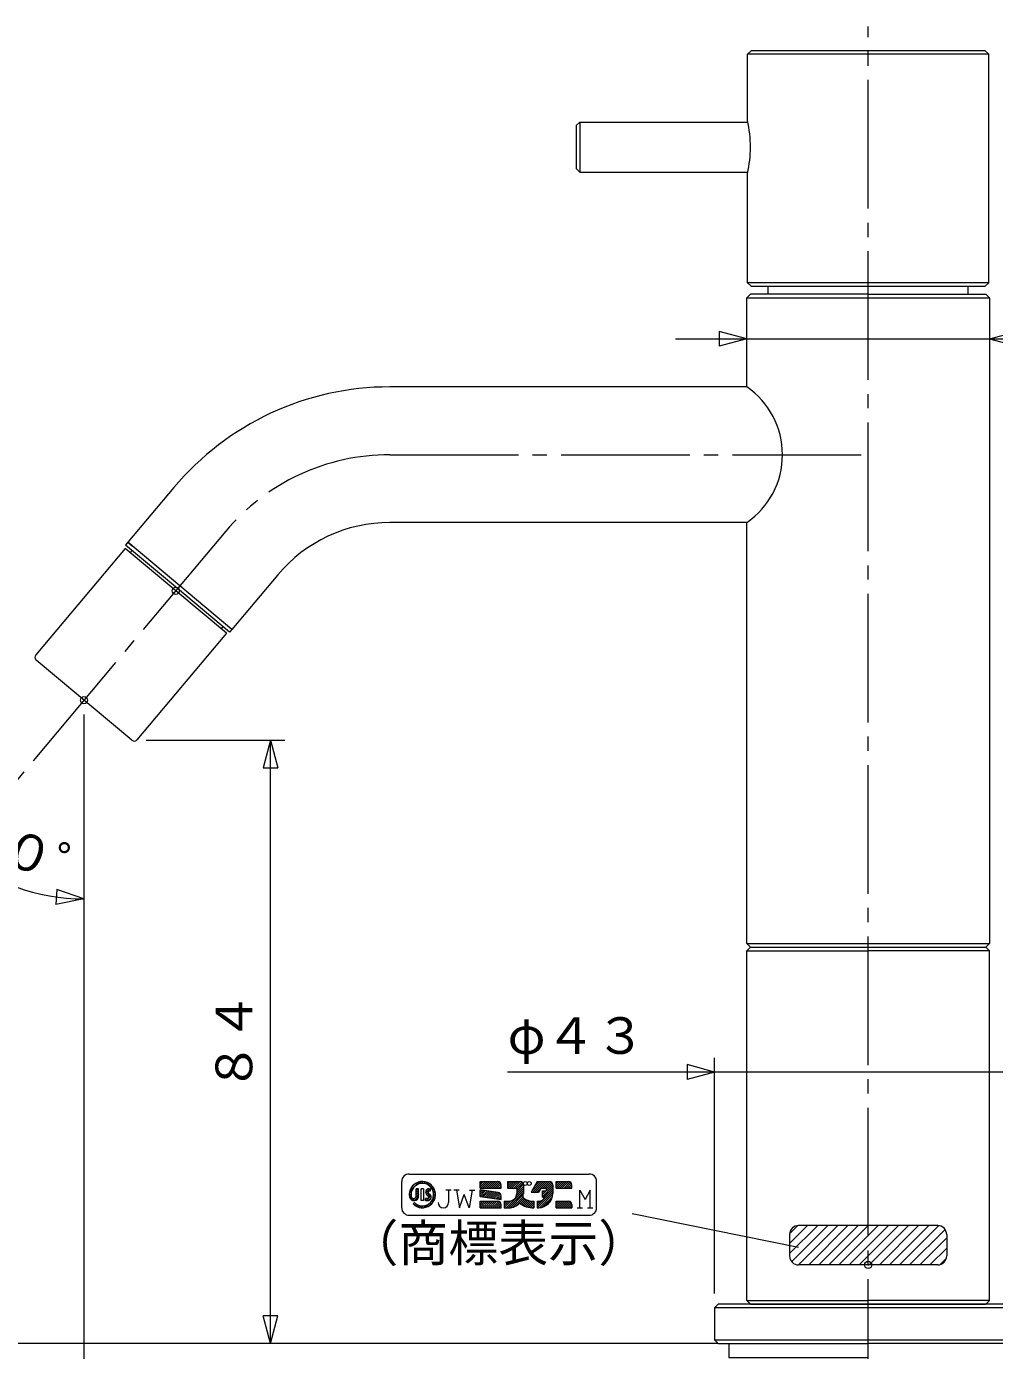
# Model space of a CAD drawing. Units: millimetres, scale not verified. Extents: x -373 to 395, y -278 to 275.
# Drawn here: x -243.8 to -108.2, y -120.1 to 65.4 of the extents above; entities that cross this region are included whole.
import ezdxf
from ezdxf.enums import TextEntityAlignment as Align

# ---------------------------------------------------------------- set-up
doc = ezdxf.new("R2010")
doc.units = ezdxf.units.MM
doc.header["$LTSCALE"] = 2
doc.header["$PDMODE"] = 32
doc.header["$PDSIZE"] = 1
doc.linetypes.add('USER2', pattern=[12, 9, -1, 1, -1])
for name, color, linetype, lineweight in [('0-2_2', 7, 'Continuous', 18), ('0-3_3', 7, 'Continuous', 18), ('0-4_4', 7, 'Continuous', 18)]:
    doc.layers.add(name, color=color, linetype=linetype, lineweight=lineweight)
doc.styles.add('ＭＳ ゴシック', font='')
doc.styles.get('ＭＳ ゴシック').set_extended_font_data('MS Gothic')

# ---------------------------------------------------------------- blocks, each defined once
blk = doc.blocks.new('D0')
at = {"layer": '0-3_3'}
for p, q in [((-147.369, -112.065), (-147.369, -79.049)), ((-104.369, -112.065), (-104.369, -79.049)), ((-94.369, -81.049), (-176.369, -81.049)), ((-147.369, -81.049), (-151.232, -80.014)), ((-151.232, -80.014), (-151.232, -82.085)), ((-147.369, -81.049), (-151.232, -82.085)), ((-104.369, -81.049), (-100.505, -80.014)), ((-104.369, -81.049), (-100.505, -82.085)), ((-100.505, -82.085), (-100.505, -80.014))]:
    blk.add_line(p, q, dxfattribs=at)
at = {"layer": '0-3_3', "style": 'ＭＳ ゴシック'}
blk.add_text('φ４３', height=5.132, dxfattribs=at).set_placement((-176.369, -80.049), align=Align.BOTTOM_LEFT)
blk = doc.blocks.new('D2')
at = {"layer": '0-3_3'}
for p, q in [((-227.01, -34.577), (-207.599, -34.577)), ((-209.599, -34.577), (-208.564, -38.441)), ((-210.635, -38.441), (-208.564, -38.441)), ((-209.599, -119.065), (-210.635, -115.202)), ((-208.564, -115.202), (-210.635, -115.202)), ((-209.599, -119.065), (-208.564, -115.202)), ((-148.869, -119.065), (-211.599, -119.065))]:
    blk.add_line(p, q, dxfattribs=at)
blk.add_lwpolyline([(-209.599, -119.065), (-209.599, -34.577), (-210.635, -38.441)], dxfattribs=at)
at = {"layer": '0-3_3', "style": 'ＭＳ ゴシック'}
blk.add_text('８４', height=5.132, rotation=90, dxfattribs=at).set_placement((-210.599, -83.821), align=Align.BOTTOM_LEFT)
blk = doc.blocks.new('D3')
at = {"layer": '0-3_3'}
for p, q in [((-142.869, 21.67), (-146.732, 22.705)), ((-146.732, 22.705), (-146.732, 20.635)), ((-108.869, 21.67), (-105.005, 22.705)), ((-105.005, 20.635), (-105.005, 22.705)), ((-152.869, 21.67), (-79.869, 21.67)), ((-142.869, 21.67), (-146.732, 20.635)), ((-108.869, 21.67), (-105.005, 20.635))]:
    blk.add_line(p, q, dxfattribs=at)
at = {"layer": '0-3_3', "style": 'ＭＳ ゴシック'}
blk.add_text('φ３４', height=5.132, dxfattribs=at).set_placement((-100.869, 22.67), align=Align.BOTTOM_LEFT)
blk = doc.blocks.new('D4')
at = {"layer": '0-3_3'}
for p, q in [((-235.712, -33.928), (-235.712, -58.794)), ((-253.609, -50.28), (-251.093, -53.39)), ((-253.609, -50.28), (-249.875, -51.715)), ((-251.093, -53.39), (-249.875, -51.715)), ((-239.495, -55.493), (-239.639, -57.559)), ((-235.712, -56.794), (-239.495, -55.493)), ((-235.712, -56.794), (-239.639, -57.559))]:
    blk.add_line(p, q, dxfattribs=at)
blk.add_arc((-235.712, -28.953), 27.842, 230, 270, dxfattribs=at)
at = {"layer": '0-3_3', "style": 'ＭＳ ゴシック'}
blk.add_text('４０゜', height=5.132, rotation=340, dxfattribs=at).set_placement((-254.76, -50.584), align=Align.BOTTOM_LEFT)
blk = doc.blocks.new('D5')
at = {"layer": '0-3_3'}
for p, q in [((-235.712, -30.953), (-235.712, -165.086)), ((-235.712, -163.086), (-231.849, -162.051)), ((-235.712, -163.086), (-231.849, -164.122)), ((-231.849, -164.122), (-231.849, -162.051)), ((-129.732, -162.051), (-129.732, -164.122)), ((-125.869, -163.086), (-129.732, -164.122))]:
    blk.add_line(p, q, dxfattribs=at)
blk.add_lwpolyline([(-235.712, -163.086), (-125.869, -163.086), (-129.732, -162.051)], dxfattribs=at)
at = {"layer": '0-3_3', "style": 'ＭＳ ゴシック'}
blk.add_text('１１０', height=5.132, dxfattribs=at).set_placement((-191.291, -162.086), align=Align.BOTTOM_LEFT)

msp = doc.modelspace()

# ---------------------------------------------------------------- linework, layer by layer
at = {"layer": '0-2_2', "linetype": 'USER2'}
for p, q in [((-125.869, -176.065), (-125.869, 65.428)), ((-192.869, 5.435), (-125.869, 5.435)), ((-215.85, -5.282), (-311.326, -119.065))]:
    msp.add_line(p, q, dxfattribs=at)
at = {"layer": '0-2_2'}
for p, q in [((-142.269, 62.035), (-142.769, 61.535)), ((-142.769, 52.235), (-142.769, 61.535)), ((-108.969, 61.535), (-142.769, 61.535)), ((-109.469, 62.035), (-142.269, 62.035)), ((-108.969, 61.535), (-109.469, 62.035)), ((-108.969, 29.535), (-108.969, 61.535)), ((-166.269, 52.035), (-166.769, 51.535)), ((-166.269, 52.035), (-142.725, 52.035)), ((-166.269, 52.035), (-166.269, 45.035)), ((-166.769, 51.535), (-166.769, 45.535)), ((-166.269, 45.035), (-166.769, 45.535)), ((-166.269, 45.035), (-142.725, 45.035)), ((-142.769, 29.535), (-142.769, 44.835)), ((-142.769, 29.535), (-142.269, 29.035)), ((-108.969, 29.535), (-142.769, 29.535)), ((-142.269, 29.035), (-109.469, 29.035)), ((-139.869, 27.935), (-139.869, 29.035)), ((-111.869, 27.935), (-111.869, 29.035)), ((-108.969, 29.535), (-109.469, 29.035)), ((-142.869, 14.935), (-142.869, 27.435)), ((-142.869, 27.435), (-108.869, 27.435)), ((-108.869, 27.435), (-108.869, -63.065)), ((-142.869, 14.935), (-192.869, 14.935)), ((-223.128, 0.825), (-229.556, -6.836)), ((-142.869, -4.065), (-192.869, -4.065)), ((-142.869, -63.065), (-142.869, -4.065)), ((-229.556, -6.836), (-229.877, -7.219)), ((-222.6, -13.325), (-229.877, -7.219)), ((-229.556, -6.836), (-228.981, -7.318)), ((-229.943, -7.686), (-242.477, -22.624)), ((-228.982, -7.97), (-229.239, -8.277)), ((-208.573, -11.388), (-215.001, -19.049)), ((-215.322, -19.432), (-222.6, -13.325)), ((-215.771, -19.577), (-228.305, -34.515)), ((-216.475, -18.987), (-216.218, -18.68)), ((-215.001, -19.049), (-215.575, -18.567)), ((-215.001, -19.049), (-215.322, -19.432)), ((-229.01, -34.577), (-242.415, -23.328)), ((-142.869, -63.065), (-142.369, -63.565)), ((-142.869, -63.065), (-108.869, -63.065)), ((-142.869, -63.065), (-142.369, -63.565)), ((-142.869, -63.065), (-108.869, -63.065)), ((-108.869, -63.065), (-109.369, -63.565)), ((-108.869, -63.065), (-109.369, -63.565)), ((-142.869, -64.065), (-142.369, -63.565)), ((-142.869, -113.065), (-142.869, -64.065)), ((-142.869, -64.065), (-125.869, -64.065)), ((-108.869, -64.065), (-125.869, -64.065)), ((-142.869, -113.065), (-142.369, -113.565)), ((-142.869, -113.065), (-125.869, -113.065)), ((-108.869, -113.065), (-125.869, -113.065)), ((-108.869, -113.065), (-109.369, -113.565)), ((-146.869, -113.565), (-147.369, -114.065)), ((-147.369, -114.065), (-147.369, -118.565)), ((-104.369, -114.065), (-147.369, -114.065)), ((-104.869, -113.565), (-146.869, -113.565)), ((-142.369, -113.565), (-109.369, -113.565)), ((-147.369, -118.565), (-146.869, -119.065)), ((-147.369, -118.565), (-104.369, -118.565)), ((-146.869, -119.065), (-125.869, -119.065))]:
    msp.add_line(p, q, dxfattribs=at)
for points in [[(-125.869, 27.935), (-142.369, 27.935), (-142.869, 27.435)], [(-125.869, 27.935), (-109.369, 27.935), (-108.869, 27.435)], [(-215.001, -19.049), (-222.278, -12.942), (-229.556, -6.836)], [(-215.771, -19.577), (-222.857, -13.632), (-229.943, -7.686)], [(-142.369, -63.565), (-125.869, -63.565), (-109.369, -63.565)], [(-108.869, -113.065), (-108.869, -64.065), (-109.369, -63.565)], [(-104.869, -113.565), (-104.369, -114.065), (-104.369, -118.565), (-104.869, -119.065), (-125.869, -119.065)], [(-145.369, -119.065), (-145.369, -121.065), (-125.869, -121.065)]]:
    msp.add_lwpolyline(points, dxfattribs=at)
for centre, radius, start, end in [((-159.259, 48.535), 16.9, 347.35352, 12.64648), ((-192.869, -24.565), 39.5, 90, 140), ((-149.394, 5.435), 11.525, 304.48292, 55.51708), ((-192.869, -24.565), 20.5, 90, 140), ((-242.094, -22.945), 0.5, 140, 230), ((-228.688, -34.194), 0.5, 230, 320)]:
    msp.add_arc(centre, radius, start, end, dxfattribs=at)
at = {"layer": '0-2_2', "linetype": 'USER2'}
msp.add_arc((-192.869, -24.565), 30, 90, 140, dxfattribs=at)
at = {"layer": '0-2_2'}
for p in [(-222.857, -13.632), (-235.712, -28.953)]:
    msp.add_point(p, dxfattribs=at)
at = {"layer": '0-3_3'}
msp.add_line((-146.869, -119.065), (-311.326, -119.065), dxfattribs=at)
at = {"layer": '0-4_4'}
for p, q in [((-191.205, -100.066), (-191.205, -96.391)), ((-190.155, -95.341), (-164.954, -95.341)), ((-188.789, -96.725), (-188.461, -96.397)), ((-188.438, -96.656), (-188.178, -96.396)), ((-187.931, -96.432), (-188.158, -96.659)), ((-180.232, -96.391), (-177.751, -96.391)), ((-180.232, -97.31), (-180.232, -96.391)), ((-179.773, -96.391), (-180.232, -96.851)), ((-179.49, -96.391), (-180.232, -97.133)), ((-180.055, -96.391), (-180.232, -96.568)), ((-180.126, -97.31), (-179.207, -96.391)), ((-179.843, -97.31), (-178.924, -96.391)), ((-179.56, -97.31), (-178.641, -96.391)), ((-179.277, -97.31), (-178.358, -96.391)), ((-178.994, -97.31), (-178.076, -96.391)), ((-178.712, -97.31), (-177.793, -96.391)), ((-178.429, -97.31), (-177.554, -96.436)), ((-176.373, -96.391), (-174.627, -96.391)), ((-176.373, -97.03), (-175.735, -96.391)), ((-176.373, -96.747), (-176.017, -96.391)), ((-176.373, -96.464), (-176.3, -96.391)), ((-176.088, -97.31), (-175.169, -96.391)), ((-175.805, -97.31), (-174.886, -96.391)), ((-175.522, -97.31), (-174.604, -96.392)), ((-172.239, -96.391), (-173.087, -97.861)), ((-171.645, -96.391), (-173.049, -97.795)), ((-171.362, -96.391), (-172.832, -97.861)), ((-171.928, -96.391), (-172.663, -97.126)), ((-171.079, -96.391), (-172.55, -97.861)), ((-172.211, -96.391), (-172.277, -96.457)), ((-172.239, -96.391), (-170.493, -96.391)), ((-170.514, -96.391), (-171.433, -97.31)), ((-170.282, -96.442), (-171.15, -97.31)), ((-169.574, -96.391), (-167.829, -96.391)), ((-169.574, -97.31), (-169.574, -96.391)), ((-168.684, -96.391), (-169.574, -97.281)), ((-168.967, -96.391), (-169.574, -96.998)), ((-169.25, -96.391), (-169.574, -96.715)), ((-169.533, -96.391), (-169.574, -96.433)), ((-168.401, -96.391), (-169.32, -97.31)), ((-168.119, -96.391), (-169.037, -97.31)), ((-167.836, -96.391), (-168.754, -97.31)), ((-167.609, -96.447), (-168.472, -97.31)), ((-163.904, -100.066), (-163.904, -96.391)), ((-190.149, -98.085), (-189.821, -97.757)), ((-190.149, -98.368), (-189.889, -98.108)), ((-190.089, -97.742), (-188.804, -96.457)), ((-189.859, -97.229), (-189.317, -96.687)), ((-188.832, -98.182), (-189.19, -98.54)), ((-189.162, -98.401), (-189.162, -97.402)), ((-188.9, -97.402), (-189.162, -97.664)), ((-188.832, -97.616), (-189.162, -97.947)), ((-188.832, -97.899), (-189.162, -98.229)), ((-188.501, -99.056), (-188.501, -97.402)), ((-188.133, -97.402), (-188.501, -97.402)), ((-188.133, -97.402), (-188.133, -99.056)), ((-187.71, -96.494), (-187.918, -96.702)), ((-187.252, -97.402), (-187.839, -97.99)), ((-187.826, -97.693), (-187.566, -97.434)), ((-187.514, -97.947), (-187.738, -98.171)), ((-187.711, -98.198), (-187.481, -98.411)), ((-187.511, -96.578), (-187.706, -96.773)), ((-187.592, -98.308), (-187.38, -98.096)), ((-187.329, -96.679), (-187.517, -96.867)), ((-187.468, -98.014), (-187.238, -98.228)), ((-187.45, -98.448), (-187.234, -98.232)), ((-187.398, -97.402), (-187.178, -97.402)), ((-187.348, -96.981), (-187.165, -96.797)), ((-187.343, -97.696), (-187.178, -97.696)), ((-187.178, -97.611), (-187.263, -97.696)), ((-187.198, -97.113), (-187.016, -96.931)), ((-187.178, -97.696), (-187.178, -97.402)), ((-187.065, -97.264), (-186.882, -97.081)), ((-186.951, -97.432), (-186.765, -97.246)), ((-186.857, -97.621), (-186.663, -97.428)), ((-186.785, -97.832), (-186.581, -97.628)), ((-186.742, -98.072), (-186.519, -97.849)), ((-186.738, -98.351), (-186.484, -98.097)), ((-184.275, -97.616), (-185.01, -97.616)), ((-184.642, -97.616), (-184.642, -99.331)), ((-183.172, -97.616), (-183.907, -97.616)), ((-181.766, -100.066), (-182.437, -98.224)), ((-181.334, -97.616), (-181.766, -100.066)), ((-181.702, -97.616), (-180.967, -97.616)), ((-180.232, -97.31), (-177.292, -97.31)), ((-177.687, -97.916), (-180.232, -97.558)), ((-180.232, -98.486), (-180.232, -97.558)), ((-180.232, -97.595), (-180.2, -97.563)), ((-180.232, -97.878), (-179.952, -97.598)), ((-180.232, -98.161), (-179.704, -97.632)), ((-180.232, -98.444), (-179.456, -97.667)), ((-180.021, -98.516), (-179.208, -97.702)), ((-179.773, -98.55), (-178.96, -97.737)), ((-179.525, -98.585), (-178.712, -97.772)), ((-179.277, -98.62), (-178.464, -97.807)), ((-179.029, -98.655), (-178.216, -97.842)), ((-178.781, -98.69), (-177.968, -97.876)), ((-178.533, -98.725), (-177.72, -97.911)), ((-178.285, -98.76), (-177.507, -97.982)), ((-178.146, -97.31), (-177.396, -96.56)), ((-178.037, -98.794), (-177.365, -98.122)), ((-177.863, -97.31), (-177.303, -96.75)), ((-177.58, -97.31), (-177.292, -97.022)), ((-177.297, -97.31), (-177.292, -97.305)), ((-177.292, -97.31), (-177.292, -96.851)), ((-174.168, -97.653), (-176.581, -100.066)), ((-174.168, -97.936), (-176.298, -100.066)), ((-174.176, -98.227), (-176.007, -100.058)), ((-175.239, -97.31), (-174.388, -96.459)), ((-174.168, -97.37), (-175.123, -98.325)), ((-175.087, -97.441), (-174.244, -96.598)), ((-175.087, -97.723), (-174.17, -96.807)), ((-175.087, -98.006), (-174.168, -97.087)), ((-175.087, -97.31), (-175.087, -98.045)), ((-174.168, -96.851), (-174.168, -98.045)), ((-173.087, -97.861), (-172.026, -97.861)), ((-170.034, -97.608), (-172.239, -99.813)), ((-170.034, -97.891), (-172.209, -100.066)), ((-171.708, -97.31), (-172.026, -97.861)), ((-171.922, -100.062), (-170.038, -98.178)), ((-171.708, -97.31), (-170.952, -97.31)), ((-171.504, -98.512), (-170.034, -97.042)), ((-171.504, -97.677), (-170.952, -97.677)), ((-171.504, -98.596), (-171.504, -97.677)), ((-171.504, -97.947), (-171.234, -97.677)), ((-171.504, -98.23), (-170.952, -97.678)), ((-171.305, -98.596), (-170.034, -97.325)), ((-170.952, -97.395), (-170.128, -96.571)), ((-170.952, -97.677), (-170.041, -96.767)), ((-170.952, -97.31), (-170.952, -97.677)), ((-170.034, -96.851), (-170.034, -98.045)), ((-169.574, -97.31), (-167.369, -97.31)), ((-167.458, -96.579), (-168.189, -97.31)), ((-167.375, -96.779), (-167.906, -97.31)), ((-167.369, -97.056), (-167.623, -97.31)), ((-167.369, -97.31), (-167.369, -96.851)), ((-166.267, -100.066), (-166.267, -97.616)), ((-166.267, -97.616), (-165.531, -98.889)), ((-164.796, -97.616), (-165.531, -98.889)), ((-164.796, -100.066), (-164.796, -97.616)), ((-189.887, -98.388), (-190.11, -98.612)), ((-189.82, -98.604), (-190.016, -98.801)), ((-189.879, -98.468), (-189.877, -98.468)), ((-189.665, -98.732), (-189.876, -98.943)), ((-189.384, -98.734), (-189.69, -99.04)), ((-189.435, -99.346), (-189.617, -99.528)), ((-189.614, -99.53), (-189.433, -99.348)), ((-189.465, -99.664), (-189.282, -99.481)), ((-189.438, -99.07), (-188.833, -98.466)), ((-189.3, -99.781), (-189.114, -99.595)), ((-189.118, -99.882), (-188.925, -99.689)), ((-188.918, -99.965), (-188.714, -99.761)), ((-188.697, -100.027), (-188.474, -99.804)), ((-188.133, -99.056), (-188.501, -99.056)), ((-188.449, -100.062), (-188.195, -99.808)), ((-188.164, -100.06), (-187.846, -99.741)), ((-187.858, -99.056), (-187.858, -98.762)), ((-187.619, -98.762), (-187.858, -98.762)), ((-187.858, -98.856), (-187.763, -98.762)), ((-187.858, -99.056), (-187.564, -99.056)), ((-187.819, -99.997), (-186.548, -98.727)), ((-187.774, -99.056), (-187.12, -98.401)), ((-187.485, -99.049), (-187.093, -98.657)), ((-187.294, -99.755), (-186.791, -99.252)), ((-186.805, -98.7), (-186.486, -98.381)), ((-180.232, -98.486), (-177.292, -98.899)), ((-180.232, -99.147), (-177.751, -99.147)), ((-180.232, -100.066), (-180.232, -99.147)), ((-180.232, -99.822), (-179.557, -99.147)), ((-180.232, -99.539), (-179.84, -99.147)), ((-180.232, -99.256), (-180.123, -99.147)), ((-180.232, -100.066), (-177.292, -100.066)), ((-180.193, -100.066), (-179.275, -99.147)), ((-179.91, -100.066), (-178.992, -99.147)), ((-179.628, -100.066), (-178.709, -99.147)), ((-179.345, -100.066), (-178.426, -99.147)), ((-179.062, -100.066), (-178.143, -99.147)), ((-178.779, -100.066), (-177.86, -99.147)), ((-178.496, -100.066), (-177.602, -99.172)), ((-178.213, -100.066), (-177.428, -99.281)), ((-177.931, -100.066), (-177.318, -99.454)), ((-177.789, -98.829), (-177.293, -98.333)), ((-177.648, -100.066), (-177.292, -99.71)), ((-177.541, -98.864), (-177.292, -98.615)), ((-177.365, -100.066), (-177.292, -99.993)), ((-177.292, -98.899), (-177.292, -98.371)), ((-177.292, -100.066), (-177.292, -99.607)), ((-175.909, -99.111), (-176.833, -100.035)), ((-176.833, -99.147), (-176.189, -99.147)), ((-176.833, -99.147), (-176.833, -100.066)), ((-176.833, -99.469), (-176.511, -99.147)), ((-176.833, -99.752), (-176.228, -99.147)), ((-176.833, -99.186), (-176.794, -99.147)), ((-176.833, -100.066), (-176.189, -100.066)), ((-174.238, -98.571), (-175.663, -99.996)), ((-174.098, -98.715), (-175.179, -99.796)), ((-173.929, -98.829), (-174.592, -99.492)), ((-173.746, -98.928), (-174.422, -99.604)), ((-173.548, -99.013), (-174.242, -99.707)), ((-173.332, -99.08), (-174.052, -99.799)), ((-173.096, -99.127), (-173.85, -99.881)), ((-172.835, -99.149), (-173.636, -99.95)), ((-172.698, -99.294), (-173.409, -100.005)), ((-172.698, -99.577), (-173.165, -100.045)), ((-172.698, -99.86), (-172.904, -100.066)), ((-172.887, -100.066), (-172.698, -100.066)), ((-172.698, -99.147), (-172.698, -100.066)), ((-172.239, -99.53), (-171.833, -99.125)), ((-172.239, -99.147), (-172.055, -99.147)), ((-172.239, -99.147), (-172.239, -100.066)), ((-172.239, -99.247), (-172.139, -99.147)), ((-172.239, -100.066), (-172.055, -100.066)), ((-171.589, -100.012), (-170.088, -98.511)), ((-171.504, -98.596), (-171.1, -98.596)), ((-171.143, -99.849), (-170.251, -98.957)), ((-169.574, -99.147), (-167.829, -99.147)), ((-169.574, -100.066), (-169.574, -99.147)), ((-169.574, -100.02), (-168.701, -99.147)), ((-169.574, -99.737), (-168.984, -99.147)), ((-169.574, -99.455), (-169.267, -99.147)), ((-169.574, -99.172), (-169.55, -99.147)), ((-169.574, -100.066), (-167.369, -100.066)), ((-169.337, -100.066), (-168.419, -99.147)), ((-169.054, -100.066), (-168.136, -99.147)), ((-168.772, -100.066), (-167.853, -99.147)), ((-168.489, -100.066), (-167.62, -99.198)), ((-168.206, -100.066), (-167.465, -99.326)), ((-167.923, -100.066), (-167.377, -99.52)), ((-167.64, -100.066), (-167.369, -99.795)), ((-167.369, -99.607), (-167.369, -100.066)), ((-167.357, -100.066), (-167.369, -100.078)), ((-166.634, -100.066), (-165.899, -100.066)), ((-165.164, -100.066), (-164.429, -100.066)), ((-190.155, -101.116), (-164.954, -101.116)), ((-158.903, -100.867), (-135.61, -105.591)), ((-136.869, -106.494), (-132.94, -102.565)), ((-136.869, -105.08), (-134.354, -102.565)), ((-136.869, -103.815), (-136.869, -106.815)), ((-136.858, -103.656), (-135.778, -102.576)), ((-136.577, -107.617), (-131.525, -102.565)), ((-116.119, -102.565), (-135.619, -102.565)), ((-135.611, -108.065), (-130.111, -102.565)), ((-134.197, -108.065), (-128.697, -102.565)), ((-132.783, -108.065), (-127.283, -102.565)), ((-131.369, -108.065), (-125.869, -102.565)), ((-129.954, -108.065), (-124.454, -102.565)), ((-128.54, -108.065), (-123.04, -102.565)), ((-127.126, -108.065), (-121.626, -102.565)), ((-125.712, -108.065), (-120.212, -102.565)), ((-124.297, -108.065), (-118.797, -102.565)), ((-122.883, -108.065), (-117.383, -102.565)), ((-121.469, -108.065), (-115.977, -102.573)), ((-120.055, -108.065), (-115.092, -103.102)), ((-114.869, -103.815), (-114.869, -106.815)), ((-118.641, -108.065), (-114.869, -104.293)), ((-117.226, -108.065), (-114.869, -105.707)), ((-115.76, -108.013), (-114.921, -107.174)), ((-116.119, -108.065), (-135.619, -108.065))]:
    msp.add_line(p, q, dxfattribs=at)
for points in [[(-176.373, -96.391), (-176.373, -97.31), (-175.087, -97.31)], [(-176.373, -97.313), (-176.37, -97.31), (-175.452, -96.391)], [(-170.797, -96.391), (-171.715, -97.31), (-172.267, -97.861)], [(-188.832, -98.401), (-188.832, -97.402), (-189.162, -97.402)], [(-183.54, -97.616), (-183.107, -100.066), (-182.437, -98.224)]]:
    msp.add_lwpolyline(points, dxfattribs=at)
for centre in [(-173.892, -96.667), (-173.341, -96.667)]:
    msp.add_circle(centre, 0.276, dxfattribs=at)
for centre, radius, start, end in [((-190.155, -96.391), 1.05, 90, 180), ((-188.317, -98.229), 1.838, 225, 189.06683), ((-177.751, -96.851), 0.459, 0, 90), ((-174.627, -96.851), 0.459, 0, 90), ((-170.493, -96.851), 0.459, 0, 90), ((-167.829, -96.851), 0.459, 0, 90), ((-164.954, -96.391), 1.05, 0, 90), ((-188.317, -98.229), 1.58, 225, 188.7204), ((-187.398, -97.861), 0.459, 90, 227.08229), ((-187.564, -98.578), 0.478, 270, 47.08229), ((-187.343, -97.88), 0.184, 90, 227.08229), ((-177.751, -98.371), 0.459, 0, 82), ((-176.189, -98.045), 1.103, 270, 0), ((-176.189, -98.045), 2.021, 344.17338, 0), ((-172.055, -98.045), 2.021, 270, 0), ((-190.155, -100.066), 1.05, 180, 270), ((-189.486, -98.401), 0.654, 190.22669, 0), ((-189.523, -98.401), 0.36, 190.57359, 0), ((-187.619, -98.559), 0.202, 270, 47.08229), ((-185.377, -99.331), 0.735, 180, 0), ((-177.751, -99.607), 0.459, 0, 90), ((-176.189, -98.045), 2.021, 270, 317.46118), ((-172.784, -96.944), 3.124, 232.17344, 271.58204), ((-172.784, -96.944), 2.205, 228.52414, 272.24151), ((-172.055, -98.045), 1.103, 270, 330), ((-167.829, -99.607), 0.459, 0, 90), ((-164.954, -100.066), 1.05, 270, 0), ((-135.619, -103.815), 1.25, 90, 180), ((-116.119, -103.815), 1.25, 0, 90), ((-135.619, -106.815), 1.25, 180, 270), ((-116.119, -106.815), 1.25, 270, 0)]:
    msp.add_arc(centre, radius, start, end, dxfattribs=at)
msp.add_point((-125.869, -108.065), dxfattribs=at)

# ---------------------------------------------------------------- block references
at = {"layer": '0-3_3'}
for name in ['D3', 'D5', 'D4', 'D2', 'D0']:
    msp.add_blockref(name, (0, 0), dxfattribs=at)

# ---------------------------------------------------------------- texts
at = {"layer": '0-4_4', "style": 'ＭＳ ゴシック'}
msp.add_text('（商標表示）', height=5.132, dxfattribs=at).set_placement((-198.673, -109.114), align=Align.BOTTOM_LEFT)

doc.saveas('drawing.dxf')
